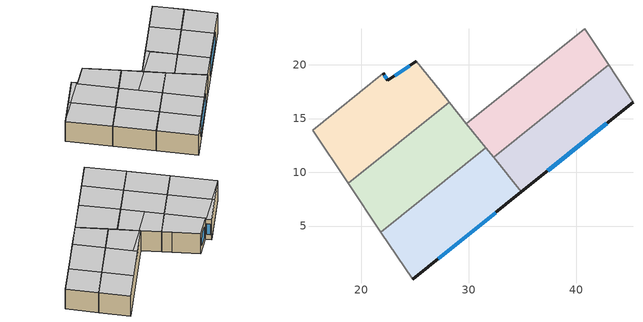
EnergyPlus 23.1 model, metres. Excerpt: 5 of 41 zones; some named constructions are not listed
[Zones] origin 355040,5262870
292d6ef3722fb65b_F0_dwelling_10
 floor ground (EU_floor_Construction): 42.98,19.99 45.26,16.51 34.88,8.17 32.29,11.39 z0
 wall outside (EU_wall_Construction): 34.88,8.17 45.26,16.51 z0:3
 wall to 292d6ef3722fb65b_F0_dwelling_9 (EU_wall_Construction): 42.98,19.99 32.29,11.39 z0:3
 wall adiabatic (EU_wall_Construction): 45.26,16.51 42.98,19.99 z0:3
 wall to 292d6ef3722fb65b_F0_dwelling_4 (EU_wall_Construction): 32.29,11.39 34.88,8.17 z0:3
 window (EU_Window_Construction): 37.32,10.13 42.82,14.55 z0.7:2.3
 ceiling to 292d6ef3722fb65b_F1_dwelling_7 (EU_floor_Construction): 41.84,13.76 39.54,17.22 35.45,13.93 37.74,10.47 z3
 ceiling to 292d6ef3722fb65b_F1_dwelling_5 (EU_floor_Construction): 37.74,10.47 35.45,13.93 32.29,11.39 34.88,8.17 z3
 ceiling to 292d6ef3722fb65b_F1_dwelling_9 (EU_floor_Construction): 45.26,16.51 42.98,19.99 39.54,17.22 41.84,13.76 z3
292d6ef3722fb65b_F0_dwelling_2
 floor ground (EU_floor_Construction): 25.11,20.31 28.16,16.52 18.76,8.96 15.45,13.89 22.04,19.19 22.46,18.56 z0
 wall outside (EU_wall_Construction): 25.11,20.31 22.46,18.56 22.04,19.19 z0:3
 wall to 292d6ef3722fb65b_F0_dwelling_3 (EU_wall_Construction): 18.76,8.96 28.16,16.52 z0:3
 wall adiabatic (EU_wall_Construction): 15.45,13.89 18.76,8.96 z0:3
 wall to 292d6ef3722fb65b_F0_dwelling_1 (EU_wall_Construction): 22.04,19.19 15.45,13.89 z0:3
 wall to 292d6ef3722fb65b_F0_dwelling_7 (EU_wall_Construction): 27.32,17.57 25.11,20.31 z0:3
 wall to 292d6ef3722fb65b_F0_dwelling_8 (EU_wall_Construction): 28.16,16.52 27.32,17.57 z0:3
 window (EU_Window_Construction): 22.36,18.71 22.14,19.04 / 24.49,19.9 23.08,18.97 z0.7:2.3
 ceiling to 292d6ef3722fb65b_F1_dwelling_1 (EU_floor_Construction): 21.95,11.53 18.88,16.16 15.46,13.88 18.76,8.96 z3
 ceiling to 292d6ef3722fb65b_F1_dwelling_3 (EU_floor_Construction): 25.19,14.13 22.27,18.52 18.83,16.23 21.95,11.53 z3
 ceiling to 292d6ef3722fb65b_F1_dwelling_2 (EU_floor_Construction): 22.31,18.47 22.45,18.56 22.04,19.19 18.66,16.48 18.83,16.23 22.27,18.52 z3
 ceiling to 292d6ef3722fb65b_F1_dwelling_0 (EU_floor_Construction): 18.88,16.16 18.66,16.48 15.45,13.89 15.46,13.88 z3
 ceiling to 292d6ef3722fb65b_F1_dwelling_4 (EU_floor_Construction): 28.16,16.52 25.11,20.31 22.31,18.47 25.19,14.13 z3
292d6ef3722fb65b_F0_dwelling_3
 floor ground (EU_floor_Construction): 28.16,16.52 31.58,12.27 21.81,4.41 18.76,8.96 z0
 wall to 292d6ef3722fb65b_F0_dwelling_4 (EU_wall_Construction): 21.81,4.41 31.58,12.27 z0:3
 wall adiabatic (EU_wall_Construction): 18.76,8.96 21.81,4.41 z0:3
 wall to 292d6ef3722fb65b_F0_dwelling_9 (EU_wall_Construction): 31.58,12.27 29.77,14.52 z0:3
 wall to 292d6ef3722fb65b_F0_dwelling_8 (EU_wall_Construction): 29.77,14.52 28.16,16.52 z0:3
 ceiling to 292d6ef3722fb65b_F1_dwelling_3 (EU_floor_Construction): 28.22,9.57 25.19,14.13 21.95,11.53 24.98,6.96 z3
 ceiling to 292d6ef3722fb65b_F1_dwelling_1 (EU_floor_Construction): 24.98,6.96 21.95,11.53 18.76,8.96 21.81,4.41 z3
 ceiling to 292d6ef3722fb65b_F1_dwelling_4 (EU_floor_Construction): 29.9,14.36 28.16,16.52 25.19,14.13 26.53,12.11 z3
 ceiling to 292d6ef3722fb65b_F1_dwelling_5 (EU_floor_Construction): 31.58,12.27 29.9,14.36 26.53,12.11 28.22,9.57 z3
292d6ef3722fb65b_F0_dwelling_4
 floor ground (EU_floor_Construction): 31.58,12.27 34.88,8.17 24.75,0.04 21.81,4.41 z0
 wall outside (EU_wall_Construction): 24.75,0.04 34.88,8.17 z0:3
 wall adiabatic (EU_wall_Construction): 21.81,4.41 24.75,0.04 z0:3
 wall to 292d6ef3722fb65b_F0_dwelling_9 (EU_wall_Construction): 32.29,11.39 31.58,12.27 z0:3
 window (EU_Window_Construction): 27.13,1.95 32.5,6.26 z0.7:2.3
 ceiling to 292d6ef3722fb65b_F1_dwelling_5 (EU_floor_Construction): 34.88,8.17 31.58,12.27 28.22,9.57 31.14,5.17 z3
 ceiling to 292d6ef3722fb65b_F1_dwelling_3 (EU_floor_Construction): 31.14,5.17 28.22,9.57 24.98,6.96 27.91,2.57 z3
 ceiling to 292d6ef3722fb65b_F1_dwelling_1 (EU_floor_Construction): 27.91,2.57 24.98,6.96 21.81,4.41 24.75,0.04 z3
292d6ef3722fb65b_F0_dwelling_9
 floor ground (EU_floor_Construction): 40.77,23.37 42.98,19.99 32.29,11.39 29.77,14.52 z0
 wall to 292d6ef3722fb65b_F0_dwelling_8 (EU_wall_Construction): 40.77,23.37 29.77,14.52 z0:3
 wall adiabatic (EU_wall_Construction): 42.98,19.99 40.77,23.37 z0:3
 ceiling to 292d6ef3722fb65b_F1_dwelling_9 (EU_floor_Construction): 42.98,19.99 40.77,23.37 37.31,20.58 39.54,17.22 z3
 ceiling to 292d6ef3722fb65b_F1_dwelling_5 (EU_floor_Construction): 35.45,13.93 33.55,16.78 29.9,14.36 32.29,11.39 z3
 ceiling to 292d6ef3722fb65b_F1_dwelling_7 (EU_floor_Construction): 39.54,17.22 37.31,20.58 33.21,17.29 35.45,13.93 z3
 ceiling to 292d6ef3722fb65b_F1_dwelling_4 (EU_floor_Construction): 33.55,16.78 33.21,17.29 29.77,14.52 29.9,14.36 z3
[SCHEDULE:FILE] Column Number=1; Rows to Skip at Top=0; Number of Hours of Data=8760; Column Separator=Comma; Interpolate to Timestep=No; Minutes per Item=60; Adjust Schedule for Daylight Savings=Yes
Name | File
EU_Step8_GainSchedule_292d6ef3722fb65b_F1_dwelling_4_f000 | ../../schedules/292d6ef3722fb65b/292d6ef3722fb65b_F1_dwelling_4_f000_gain.csv
EU_Step8_GainSchedule_292d6ef3722fb65b_F1_dwelling_5_f000 | ../../schedules/292d6ef3722fb65b/292d6ef3722fb65b_F1_dwelling_5_f000_gain.csv
EU_Step8_GainSchedule_292d6ef3722fb65b_F1_dwelling_6_f000 | ../../schedules/292d6ef3722fb65b/292d6ef3722fb65b_F1_dwelling_6_f000_gain.csv
EU_Step8_GainSchedule_292d6ef3722fb65b_F1_dwelling_7_f000 | ../../schedules/292d6ef3722fb65b/292d6ef3722fb65b_F1_dwelling_7_f000_gain.csv
EU_Step8_GainSchedule_292d6ef3722fb65b_F1_dwelling_8_f000 | ../../schedules/292d6ef3722fb65b/292d6ef3722fb65b_F1_dwelling_8_f000_gain.csv
EU_Step8_GainSchedule_292d6ef3722fb65b_F1_dwelling_9_f000 | ../../schedules/292d6ef3722fb65b/292d6ef3722fb65b_F1_dwelling_9_f000_gain.csv
EU_Step8_GainSchedule_292d6ef3722fb65b_F2_dwelling_0_f000 | ../../schedules/292d6ef3722fb65b/292d6ef3722fb65b_F2_dwelling_0_f000_gain.csv
EU_Step8_GainSchedule_292d6ef3722fb65b_F2_dwelling_1_f000 | ../../schedules/292d6ef3722fb65b/292d6ef3722fb65b_F2_dwelling_1_f000_gain.csv
EU_Step8_GainSchedule_292d6ef3722fb65b_F2_dwelling_2_f000 | ../../schedules/292d6ef3722fb65b/292d6ef3722fb65b_F2_dwelling_2_f000_gain.csv
EU_Step8_GainSchedule_292d6ef3722fb65b_F2_dwelling_3_f000 | ../../schedules/292d6ef3722fb65b/292d6ef3722fb65b_F2_dwelling_3_f000_gain.csv
EU_Step8_GainSchedule_292d6ef3722fb65b_F2_dwelling_4_f000 | ../../schedules/292d6ef3722fb65b/292d6ef3722fb65b_F2_dwelling_4_f000_gain.csv
EU_Step8_GainSchedule_292d6ef3722fb65b_F2_dwelling_5_f000 | ../../schedules/292d6ef3722fb65b/292d6ef3722fb65b_F2_dwelling_5_f000_gain.csv
EU_Step8_GainSchedule_292d6ef3722fb65b_F2_dwelling_6_f000 | ../../schedules/292d6ef3722fb65b/292d6ef3722fb65b_F2_dwelling_6_f000_gain.csv
EU_Step8_GainSchedule_292d6ef3722fb65b_F2_dwelling_7_f000 | ../../schedules/292d6ef3722fb65b/292d6ef3722fb65b_F2_dwelling_7_f000_gain.csv
EU_Step8_GainSchedule_292d6ef3722fb65b_F2_dwelling_8_f000 | ../../schedules/292d6ef3722fb65b/292d6ef3722fb65b_F2_dwelling_8_f000_gain.csv
EU_Step8_GainSchedule_292d6ef3722fb65b_F2_dwelling_9_f000 | ../../schedules/292d6ef3722fb65b/292d6ef3722fb65b_F2_dwelling_9_f000_gain.csv
